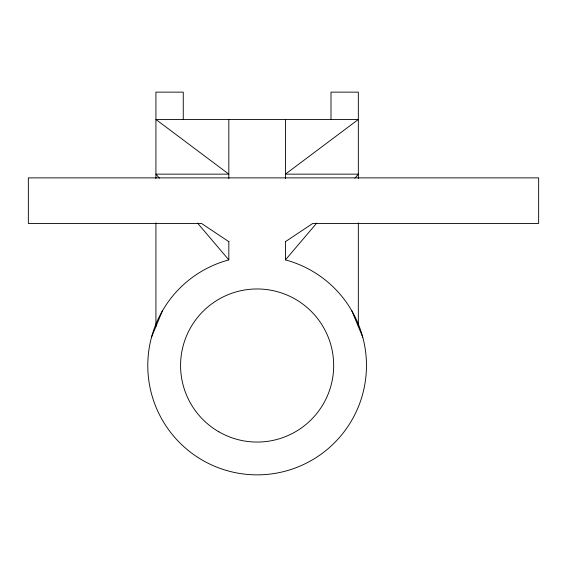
<?xml version="1.0" encoding="UTF-8"?>
<svg xmlns="http://www.w3.org/2000/svg" width="567" height="567" viewBox="0 0 567 567"><rect width="100%" height="100%" fill="white"/><g stroke="black" fill="none" stroke-linecap="round" stroke-linejoin="round"><path stroke-width="0.85" d="M151.502 337.209L162.424 310.836M228.827 241.329L228.827 259.892A109.353 109.353 0 0 0 167.556 428.234A109.353 109.353 0 0 0 346.699 428.234A109.353 109.353 0 0 0 285.428 259.892L316.755 223.051M354.914 178.166L358.33 174.147L285.428 174.147L358.33 119.474L155.925 119.474L228.827 174.147L155.925 174.147L159.341 178.166M285.428 241.662L312.764 223.441L538.65 223.441L538.65 177.875L28.35 177.875L28.35 223.441L201.491 223.441L228.827 241.662M197.5 223.051L228.827 259.892M351.823 310.836L362.752 337.209M358.33 178.577L358.33 92.138L330.993 92.138L330.993 119.474M358.33 222.874L358.33 326.535M285.428 119.474L285.428 178.57M285.428 241.329L285.428 259.892M228.827 119.474L228.827 178.57M183.261 119.474L183.261 92.138L155.925 92.138L155.925 178.577M155.925 222.874L155.925 326.535M218.855 431.806A76.545 76.545 0 0 0 333.672 365.509A76.545 76.545 0 0 0 218.855 299.22A76.545 76.545 0 0 0 218.855 431.806"/></g></svg>
